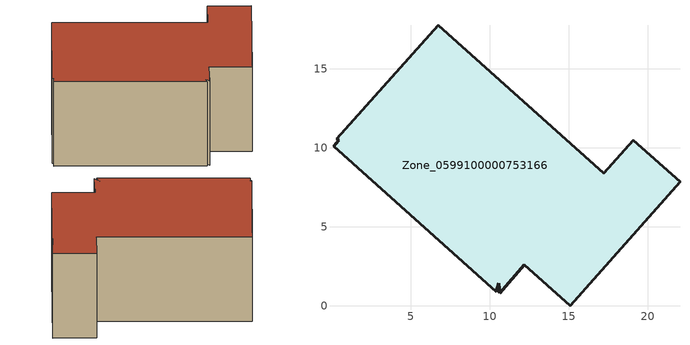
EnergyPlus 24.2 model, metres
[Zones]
Zone_0599100000753166
 floor ground (C_G): 0.12,10.11 0.45,10.48 0.33,10.58 6.75,17.75 17.22,8.38 19.08,10.48 22.05,7.83 15.09,0 12.19,2.58 10.64,0.78 10.59,1.43 10.43,0.88 z7.36
 wall outside (C_F): 12.19,2.58 15.09,0 22.05,7.83 19.08,10.48 17.22,8.38 6.75,17.75 0.33,10.58 0.45,10.48 0.12,10.11 10.43,0.88 10.59,1.43 10.64,0.78 12.19,2.58 z7.36:16.32
 roof outside (C_R): 10.43,0.88 10.59,1.43 10.64,0.78 12.19,2.58 15.09,0 22.05,7.83 19.08,10.48 17.22,8.38 6.75,17.75 0.33,10.58 0.45,10.48 0.12,10.11 z16.32
[BUILDING]
Pand.0599100000753166: North Axis=0; Terrain=City; Loads Convergence Tolerance Value=0.04; Temperature Convergence Tolerance Value=0.4; Solar Distribution=FullExterior; Maximum Number of Warmup Days=25; Minimum Number of Warmup Days=1
[Site:Location]
Rotterdam.The.Hague.AP_ZH_NLD Design_Conditions: Latitude=51.96; Longitude=4.45; Time Zone=1; Elevation=-4.5
[SITE:GROUNDTEMPERATURE:BUILDINGSURFACE]
18, 18, 18, 18, 18, 18, 18, 18, 18, 18, 18, 18
[MATERIAL] Thermal Absorptance=0.9; Solar Absorptance=0.7; Visible Absorptance=0.7
Name | Roughness | Thickness | Conductivity | Density | Specific Heat
G.D.2006-2014 | MediumSmooth | 0.15 | 0.06 | 540 | 1210
F.D.2006-2014 | Rough | 0.3 | 0.12 | 1920 | 840
R.D.2006-2014 | MediumRough | 0.2 | 0.08 | 1500 | 1000
[CONSTRUCTION]
C_G: G.D.2006-2014
C_F: F.D.2006-2014
C_R: R.D.2006-2014
[ZONE]
Zone_0599100000753166: Type=1; Multiplier=1; Ceiling Height=Autocalculate; Volume=Autocalculate; Floor Area=autocalculate; Part of Total Floor Area=Yes
[ZONEINFILTRATION:DESIGNFLOWRATE]
Infil_Zone_0599100000753166: Zone or ZoneList or Space or SpaceList=Zone_0599100000753166; Schedule=AlwaysOn; Design Flow Rate Calculation Method=Flow/Area; Flow Rate per Floor Area=0.0021; Constant Term Coefficient=1; Temperature Term Coefficient=0; Velocity Term Coefficient=0; Velocity Squared Term Coefficient=0
[HVACTEMPLATE:ZONE:IDEALLOADSAIRSYSTEM]
Zone_0599100000753166: Maximum Heating Supply Air Temperature=50; Minimum Cooling Supply Air Temperature=13; Maximum Heating Supply Air Humidity Ratio=0.0156; Minimum Cooling Supply Air Humidity Ratio=0.0077; Heating Limit=NoLimit; Cooling Limit=NoLimit; Dehumidification Control Type=ConstantSensibleHeatRatio; Cooling Sensible Heat Ratio=0.7; Dehumidification Setpoint=60; Humidification Control Type=None; Humidification Setpoint=30; Outdoor Air Method=None; Outdoor Air Flow Rate per Person=0.00944; Outdoor Air Flow Rate per Zone Floor Area=0; Outdoor Air Flow Rate per Zone=0; Demand Controlled Ventilation Type=None; Outdoor Air Economizer Type=NoEconomizer; Heat Recovery Type=None; Sensible Heat Recovery Effectiveness=0.7; Latent Heat Recovery Effectiveness=0.65
[ZONECONTROL:THERMOSTAT]
ThermostatControl_Zone_0599100000753166: Zone or ZoneList=Zone_0599100000753166; Control Type Schedule=DualSetpointControlType; Control 1=Thermostat_Zone_0599100000753166; Temperature Difference Between Cutout And Setpoint=0
[THERMOSTATSETPOINT:DUALSETPOINT]
Thermostat_Zone_0599100000753166: Heating Setpoint Temperature Schedule=HeatingSetpoint_Zone_0599100000753166; Cooling Setpoint Temperature Schedule=CoolingSetpoint_Zone_0599100000753166
[SCHEDULE:COMPACT]
HeatingSetpoint_Zone_0599100000753166: Through: 12/31, For: AllDays, Until: 24:00, 21
CoolingSetpoint_Zone_0599100000753166: Through: 12/31, For: AllDays, Until: 24:00, 24
DualSetpointControlType: Through: 12/31, For: AllDays, Until: 24:00, 4
AlwaysOn: Through: 12/31, For: AllDays, Until: 24:00, 1
